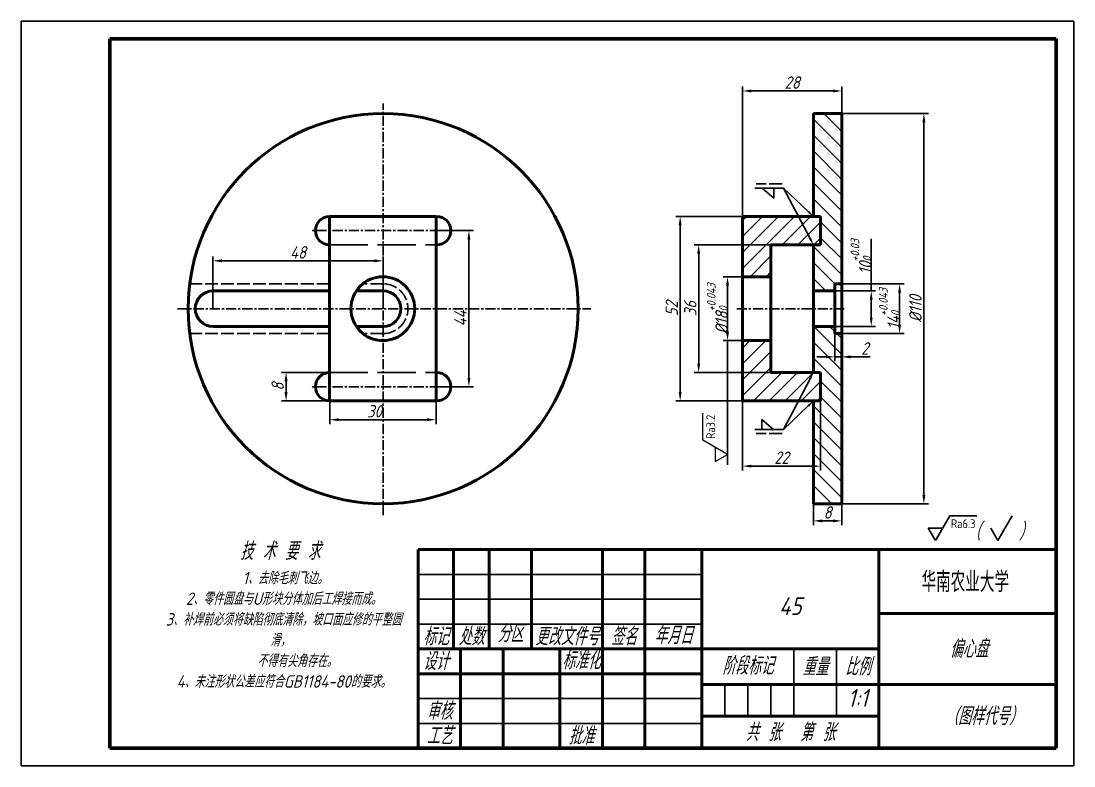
# Model space of a CAD drawing. Header units: millimetres. Extents: x 2231 to 3584, y 106 to 1044.
# Drawn here: x 2949.7 to 3246.7, y 594 to 804 of the extents above; entities that cross this region are included whole.
import ezdxf

# ---------------------------------------------------------------- set-up
doc = ezdxf.new("R2010")
doc.units = ezdxf.units.MM
doc.header["$LTSCALE"] = 0.3
doc.linetypes.add('ACAD_ISO02W100', pattern=[15, 12, -3])
doc.linetypes.add('CENTER', pattern=[50.8, 31.75, -6.35, 6.35, -6.35])
for name, color, linetype, lineweight in [('图形轮廓线', 7, 'Continuous', 40), ('图框线', 7, 'Continuous', 50), ('尺寸标注', 7, 'Continuous', 25), ('细实线', 7, 'Continuous', 25), ('细点画线', 7, 'CENTER', 25), ('虚线', 7, 'ACAD_ISO02W100', 25)]:
    doc.layers.add(name, color=color, linetype=linetype, lineweight=lineweight)
doc.styles.get("Standard").update_dxf_attribs({"font": 'gbeitc.shx', "bigfont": 'gbcbig.shx'})
doc.styles.add('数字样式', font='gbeitc.shx', dxfattribs={"height": 3.5, "bigfont": 'gbcbig.shx'})
doc.styles.add('文字样式', font='gbeitc.shx', dxfattribs={"bigfont": 'gbcbig.shx'})
doc.styles.add('样式 1', font='gbenor.shx', dxfattribs={"bigfont": 'gbcbig.shx'})
doc.dimstyles.new('ISO-25', dxfattribs={"dimtxt": 3.5, "dimasz": 2.5, "dimexe": 1.25, "dimexo": 0, "dimtad": 1, "dimtxsty": '数字样式', "dimcen": 2.5, "dimadec": 0, "dimazin": 0, "dimtfac": 1, "dimtmove": 0, "dimatfit": 3, "dimfxl": 1, "dimarcsym": 0})

# ---------------------------------------------------------------- blocks, each defined once
blk = doc.blocks.new('*D9')
at = {"layer": 'Defpoints', "color": 0, "lineweight": 15, "transparency": 16777216}
for p in [(3181.22, 777.94), (3204.39, 777.94), (3181.22, 667.94)]:
    blk.add_point(p, dxfattribs=at)
at = {"layer": '尺寸标注', "color": 0, "lineweight": -2, "transparency": 16777216}
for p, q in [((3181.22, 777.94), (3205.64, 777.94)), ((3204.39, 670.44), (3204.39, 775.44)), ((3181.22, 667.94), (3205.64, 667.94))]:
    blk.add_line(p, q, dxfattribs=at)
at = {"layer": '尺寸标注', "color": 0, "lineweight": 15, "transparency": 16777216}
for points in [[(3203.97, 775.44), (3204.81, 775.44), (3204.39, 777.94)], [(3203.97, 670.44), (3204.81, 670.44), (3204.39, 667.94)]]:
    blk.add_solid(points, dxfattribs=at)
at = {"layer": '尺寸标注', "color": 0, "transparency": 16777216, "insert": (3202.01, 722.94), "char_height": 3.5, "attachment_point": 5, "rotation": 90, "style": '数字样式'}
blk.add_mtext('%%C110', dxfattribs=at)
blk = doc.blocks.new('*D10')
at = {"layer": 'Defpoints', "color": 0, "lineweight": 15, "transparency": 16777216}
for p in [(3181.22, 784.32), (3181.22, 777.94), (3153.22, 748.94)]:
    blk.add_point(p, dxfattribs=at)
at = {"layer": '尺寸标注', "color": 0, "lineweight": -2, "transparency": 16777216}
for p, q in [((3153.22, 748.94), (3153.22, 785.57)), ((3155.72, 784.32), (3178.72, 784.32)), ((3181.22, 777.94), (3181.22, 785.57))]:
    blk.add_line(p, q, dxfattribs=at)
at = {"layer": '尺寸标注', "color": 0, "lineweight": 15, "transparency": 16777216}
for points in [[(3155.72, 784.73), (3155.72, 783.9), (3153.22, 784.32)], [(3178.72, 784.73), (3178.72, 783.9), (3181.22, 784.32)]]:
    blk.add_solid(points, dxfattribs=at)
at = {"layer": '尺寸标注', "color": 0, "transparency": 16777216, "insert": (3167.22, 786.69), "char_height": 3.5, "attachment_point": 5, "style": '数字样式'}
blk.add_mtext('28', dxfattribs=at)
blk = doc.blocks.new('*D11')
at = {"layer": 'Defpoints', "color": 0, "lineweight": 15, "transparency": 16777216}
for p in [(3024.46, 704.94), (3036.76, 704.94), (3036.76, 696.94)]:
    blk.add_point(p, dxfattribs=at)
at = {"layer": '尺寸标注', "color": 0, "lineweight": -2, "transparency": 16777216}
for p, q in [((3036.76, 704.94), (3023.21, 704.94)), ((3024.46, 699.44), (3024.46, 702.44)), ((3036.76, 696.94), (3023.21, 696.94))]:
    blk.add_line(p, q, dxfattribs=at)
at = {"layer": '尺寸标注', "color": 0, "lineweight": 15, "transparency": 16777216}
for points in [[(3024.04, 702.44), (3024.88, 702.44), (3024.46, 704.94)], [(3024.04, 699.44), (3024.88, 699.44), (3024.46, 696.94)]]:
    blk.add_solid(points, dxfattribs=at)
at = {"layer": '尺寸标注', "color": 0, "transparency": 16777216, "insert": (3022.09, 700.94), "char_height": 3.5, "attachment_point": 5, "rotation": 90, "style": '数字样式'}
blk.add_mtext('8', dxfattribs=at)
blk = doc.blocks.new('*D12')
at = {"layer": 'Defpoints', "color": 0, "lineweight": 15, "transparency": 16777216}
for p in [(3036.76, 700.94), (3066.76, 700.94), (3066.76, 691.63)]:
    blk.add_point(p, dxfattribs=at)
at = {"layer": '尺寸标注', "color": 0, "lineweight": -2, "transparency": 16777216}
for p, q in [((3036.76, 700.94), (3036.76, 690.38)), ((3066.76, 700.94), (3066.76, 690.38)), ((3039.26, 691.63), (3064.26, 691.63))]:
    blk.add_line(p, q, dxfattribs=at)
at = {"layer": '尺寸标注', "color": 0, "lineweight": 15, "transparency": 16777216}
for points in [[(3039.26, 692.05), (3039.26, 691.22), (3036.76, 691.63)], [(3064.26, 692.05), (3064.26, 691.22), (3066.76, 691.63)]]:
    blk.add_solid(points, dxfattribs=at)
at = {"layer": '尺寸标注', "color": 0, "transparency": 16777216, "insert": (3049.38, 694.01), "char_height": 3.5, "attachment_point": 5, "style": '数字样式'}
blk.add_mtext('30', dxfattribs=at)
blk = doc.blocks.new('*D13')
at = {"layer": 'Defpoints', "color": 0, "lineweight": 15, "transparency": 16777216}
for p in [(3066.95, 744.94), (3076.05, 744.94), (3066.95, 700.94)]:
    blk.add_point(p, dxfattribs=at)
at = {"layer": '尺寸标注', "color": 0, "lineweight": -2, "transparency": 16777216}
for p, q in [((3066.95, 744.94), (3077.3, 744.94)), ((3076.05, 703.44), (3076.05, 742.44)), ((3066.95, 700.94), (3077.3, 700.94))]:
    blk.add_line(p, q, dxfattribs=at)
at = {"layer": '尺寸标注', "color": 0, "lineweight": 15, "transparency": 16777216}
for points in [[(3075.63, 742.44), (3076.46, 742.44), (3076.05, 744.94)], [(3075.63, 703.44), (3076.46, 703.44), (3076.05, 700.94)]]:
    blk.add_solid(points, dxfattribs=at)
at = {"layer": '尺寸标注', "color": 0, "transparency": 16777216, "insert": (3073.67, 720.2), "char_height": 3.5, "attachment_point": 5, "rotation": 90, "style": '数字样式'}
blk.add_mtext('44', dxfattribs=at)
blk = doc.blocks.new('*D6')
at = {"layer": 'Defpoints', "color": 0, "lineweight": 15, "transparency": 16777216}
for p in [(3179.22, 729.94), (3197.53, 729.94), (3179.22, 715.94)]:
    blk.add_point(p, dxfattribs=at)
at = {"layer": '尺寸标注', "color": 0, "lineweight": -2, "transparency": 16777216}
for p, q in [((3179.22, 729.94), (3198.78, 729.94)), ((3197.53, 718.44), (3197.53, 727.44)), ((3179.22, 715.94), (3198.78, 715.94))]:
    blk.add_line(p, q, dxfattribs=at)
at = {"layer": '尺寸标注', "color": 0, "lineweight": 15, "transparency": 16777216}
for points in [[(3197.11, 727.44), (3197.94, 727.44), (3197.53, 729.94)], [(3197.11, 718.44), (3197.94, 718.44), (3197.53, 715.94)]]:
    blk.add_solid(points, dxfattribs=at)
at = {"layer": '尺寸标注', "color": 0, "transparency": 16777216, "insert": (3194.65, 722.94), "char_height": 3.5, "attachment_point": 5, "rotation": 90, "style": '数字样式'}
blk.add_mtext('14{\\H0.7x;\\S+0.043^ 0;}', dxfattribs=at)
blk = doc.blocks.new('*D7')
at = {"layer": 'Defpoints', "color": 0, "lineweight": 15, "transparency": 16777216}
for p in [(3173.22, 727.94), (3189.52, 727.94), (3173.22, 717.94)]:
    blk.add_point(p, dxfattribs=at)
at = {"layer": '尺寸标注', "color": 0, "lineweight": -2, "transparency": 16777216}
for p, q in [((3189.52, 727.94), (3189.52, 742.64)), ((3173.22, 727.94), (3190.77, 727.94)), ((3189.52, 720.44), (3189.52, 725.44)), ((3173.22, 717.94), (3190.77, 717.94))]:
    blk.add_line(p, q, dxfattribs=at)
at = {"layer": '尺寸标注', "color": 0, "lineweight": 15, "transparency": 16777216}
for points in [[(3189.11, 725.44), (3189.94, 725.44), (3189.52, 727.94)], [(3189.11, 720.44), (3189.94, 720.44), (3189.52, 717.94)]]:
    blk.add_solid(points, dxfattribs=at)
at = {"layer": '尺寸标注', "color": 0, "transparency": 16777216, "insert": (3186.65, 737.6), "char_height": 3.5, "attachment_point": 5, "rotation": 90, "style": '数字样式'}
blk.add_mtext('10{\\H0.7x;\\S+0.03^ 0;}', dxfattribs=at)
blk = doc.blocks.new('*D14')
at = {"layer": 'Defpoints', "color": 0, "lineweight": 15, "transparency": 16777216}
for p in [(3173.22, 667.94), (3181.22, 667.94), (3173.22, 663.11)]:
    blk.add_point(p, dxfattribs=at)
at = {"layer": '尺寸标注', "color": 0, "lineweight": -2, "transparency": 16777216}
for p, q in [((3173.22, 667.94), (3173.22, 661.86)), ((3181.22, 667.94), (3181.22, 661.86)), ((3178.72, 663.11), (3175.72, 663.11))]:
    blk.add_line(p, q, dxfattribs=at)
at = {"layer": '尺寸标注', "color": 0, "lineweight": 15, "transparency": 16777216}
for points in [[(3175.72, 663.52), (3175.72, 662.69), (3173.22, 663.11)], [(3178.72, 663.52), (3178.72, 662.69), (3181.22, 663.11)]]:
    blk.add_solid(points, dxfattribs=at)
at = {"layer": '尺寸标注', "color": 0, "transparency": 16777216, "insert": (3177.22, 665.48), "char_height": 3.5, "attachment_point": 5, "style": '数字样式'}
blk.add_mtext('8', dxfattribs=at)
blk = doc.blocks.new('*D8')
at = {"layer": 'Defpoints', "color": 0, "lineweight": 15, "transparency": 16777216}
for p in [(3148.99, 731.94), (3153.22, 731.94), (3153.22, 713.94)]:
    blk.add_point(p, dxfattribs=at)
at = {"layer": '尺寸标注', "color": 0, "lineweight": -2, "transparency": 16777216}
for p, q in [((3153.22, 731.94), (3147.74, 731.94)), ((3148.99, 716.44), (3148.99, 729.44)), ((3153.22, 713.94), (3147.74, 713.94))]:
    blk.add_line(p, q, dxfattribs=at)
at = {"layer": '尺寸标注', "color": 0, "lineweight": 15, "transparency": 16777216}
for points in [[(3148.57, 729.44), (3149.4, 729.44), (3148.99, 731.94)], [(3148.57, 716.44), (3149.4, 716.44), (3148.99, 713.94)]]:
    blk.add_solid(points, dxfattribs=at)
at = {"layer": '尺寸标注', "color": 0, "transparency": 16777216, "insert": (3146.12, 722.94), "char_height": 3.5, "attachment_point": 5, "rotation": 90, "style": '数字样式'}
blk.add_mtext('%%C18{\\H0.7x;\\S+0.043^ 0;}', dxfattribs=at)
blk = doc.blocks.new('*D15')
at = {"layer": 'Defpoints', "color": 0, "linetype": 'ByBlock', "lineweight": 15, "ltscale": 0.4, "transparency": 16777216}
for p in [(3135.63, 748.94), (3153.22, 748.94), (3153.22, 696.94)]:
    blk.add_point(p, dxfattribs=at)
at = {"layer": '尺寸标注', "color": 0, "linetype": 'ByBlock', "lineweight": -2, "ltscale": 0.4, "transparency": 16777216}
for p, q in [((3153.22, 748.94), (3134.38, 748.94)), ((3135.63, 699.44), (3135.63, 746.44)), ((3153.22, 696.94), (3134.38, 696.94))]:
    blk.add_line(p, q, dxfattribs=at)
at = {"layer": '尺寸标注', "color": 0, "linetype": 'ByBlock', "lineweight": 15, "ltscale": 0.4, "transparency": 16777216}
for points in [[(3135.21, 746.44), (3136.04, 746.44), (3135.63, 748.94)], [(3135.21, 699.44), (3136.04, 699.44), (3135.63, 696.94)]]:
    blk.add_solid(points, dxfattribs=at)
at = {"layer": '尺寸标注', "color": 0, "linetype": 'ByBlock', "ltscale": 0.4, "transparency": 16777216, "insert": (3133.25, 722.94), "char_height": 3.5, "attachment_point": 5, "rotation": 90, "style": '数字样式'}
blk.add_mtext('52', dxfattribs=at)
blk = doc.blocks.new('*D16')
at = {"layer": 'Defpoints', "color": 0, "linetype": 'ByBlock', "lineweight": 15, "ltscale": 0.4, "transparency": 16777216}
for p in [(3140.86, 740.94), (3161.22, 740.94), (3161.22, 704.94)]:
    blk.add_point(p, dxfattribs=at)
at = {"layer": '尺寸标注', "color": 0, "linetype": 'ByBlock', "lineweight": -2, "ltscale": 0.4, "transparency": 16777216}
for p, q in [((3161.22, 740.94), (3139.61, 740.94)), ((3140.86, 707.44), (3140.86, 738.44)), ((3161.22, 704.94), (3139.61, 704.94))]:
    blk.add_line(p, q, dxfattribs=at)
at = {"layer": '尺寸标注', "color": 0, "linetype": 'ByBlock', "lineweight": 15, "ltscale": 0.4, "transparency": 16777216}
for points in [[(3140.44, 738.44), (3141.27, 738.44), (3140.86, 740.94)], [(3140.44, 707.44), (3141.27, 707.44), (3140.86, 704.94)]]:
    blk.add_solid(points, dxfattribs=at)
at = {"layer": '尺寸标注', "color": 0, "linetype": 'ByBlock', "ltscale": 0.4, "transparency": 16777216, "insert": (3138.48, 722.94), "char_height": 3.5, "attachment_point": 5, "rotation": 90, "style": '数字样式'}
blk.add_mtext('36', dxfattribs=at)
blk = doc.blocks.new('*D17')
at = {"layer": 'Defpoints', "color": 0, "linetype": 'ByBlock', "lineweight": 15, "ltscale": 0.4, "transparency": 16777216}
for p in [(3003.85, 736.43), (3003.85, 722.94), (3051.85, 722.94)]:
    blk.add_point(p, dxfattribs=at)
at = {"layer": '尺寸标注', "color": 0, "linetype": 'ByBlock', "lineweight": -2, "ltscale": 0.4, "transparency": 16777216}
for p, q in [((3003.85, 722.94), (3003.85, 737.68)), ((3051.85, 722.94), (3051.85, 737.68)), ((3049.35, 736.43), (3006.35, 736.43))]:
    blk.add_line(p, q, dxfattribs=at)
at = {"layer": '尺寸标注', "color": 0, "linetype": 'ByBlock', "lineweight": 15, "ltscale": 0.4, "transparency": 16777216}
for points in [[(3006.35, 736.85), (3006.35, 736.01), (3003.85, 736.43)], [(3049.35, 736.85), (3049.35, 736.01), (3051.85, 736.43)]]:
    blk.add_solid(points, dxfattribs=at)
at = {"layer": '尺寸标注', "color": 0, "linetype": 'ByBlock', "ltscale": 0.4, "transparency": 16777216, "insert": (3027.85, 738.81), "char_height": 3.5, "attachment_point": 5, "style": '数字样式'}
blk.add_mtext('48', dxfattribs=at)
blk = doc.blocks.new('*D18')
at = {"layer": 'Defpoints', "color": 0, "linetype": 'ByBlock', "lineweight": 15, "ltscale": 0.4, "transparency": 16777216}
for p in [(3153.22, 696.94), (3175.22, 696.94), (3175.22, 678.55)]:
    blk.add_point(p, dxfattribs=at)
at = {"layer": '尺寸标注', "color": 0, "linetype": 'ByBlock', "lineweight": -2, "ltscale": 0.4, "transparency": 16777216}
for p, q in [((3153.22, 696.94), (3153.22, 677.3)), ((3175.22, 696.94), (3175.22, 677.3)), ((3155.72, 678.55), (3172.72, 678.55))]:
    blk.add_line(p, q, dxfattribs=at)
at = {"layer": '尺寸标注', "color": 0, "linetype": 'ByBlock', "lineweight": 15, "ltscale": 0.4, "transparency": 16777216}
for points in [[(3155.72, 678.97), (3155.72, 678.14), (3153.22, 678.55)], [(3172.72, 678.97), (3172.72, 678.14), (3175.22, 678.55)]]:
    blk.add_solid(points, dxfattribs=at)
at = {"layer": '尺寸标注', "color": 0, "linetype": 'ByBlock', "ltscale": 0.4, "transparency": 16777216, "insert": (3164.22, 680.93), "char_height": 3.5, "attachment_point": 5, "style": '数字样式'}
blk.add_mtext('22', dxfattribs=at)
blk = doc.blocks.new('*D19')
at = {"layer": 'Defpoints', "color": 0, "linetype": 'ByBlock', "lineweight": 15, "ltscale": 0.4, "transparency": 16777216}
for p in [(3179.22, 715.94), (3181.22, 715.94), (3181.22, 709.35)]:
    blk.add_point(p, dxfattribs=at)
at = {"layer": '尺寸标注', "color": 0, "linetype": 'ByBlock', "lineweight": -2, "ltscale": 0.4, "transparency": 16777216}
for p, q in [((3179.22, 715.94), (3179.22, 708.1)), ((3181.22, 715.94), (3181.22, 708.1)), ((3176.72, 709.35), (3174.22, 709.35)), ((3179.22, 709.35), (3181.22, 709.35)), ((3183.72, 709.35), (3189.22, 709.35))]:
    blk.add_line(p, q, dxfattribs=at)
at = {"layer": '尺寸标注', "color": 0, "linetype": 'ByBlock', "lineweight": 15, "ltscale": 0.4, "transparency": 16777216}
for points in [[(3176.72, 709.76), (3176.72, 708.93), (3179.22, 709.35)], [(3183.72, 709.76), (3183.72, 708.93), (3181.22, 709.35)]]:
    blk.add_solid(points, dxfattribs=at)
at = {"layer": '尺寸标注', "color": 0, "linetype": 'ByBlock', "ltscale": 0.4, "transparency": 16777216, "insert": (3187.72, 711.72), "char_height": 3.5, "attachment_point": 5, "style": '数字样式'}
blk.add_mtext('2', dxfattribs=at)
blk = doc.blocks.new('Ra3.2')
at = {"layer": '细实线', "lineweight": 15, "ltscale": 0.3}
for p, q in [((0, 0), (4.04, 7)), ((4.04, 7), (11.62, 7)), ((2.02, 3.5), (-2.02, 3.5)), ((-2.02, 3.5), (0, 0))]:
    blk.add_line(p, q, dxfattribs=at)
at = {"layer": '细实线', "lineweight": 15, "ltscale": 0.3, "style": '样式 1'}
blk.add_text('Ra3.2', height=2.5, dxfattribs=at).set_placement((4.35, 3.5))

msp = doc.modelspace()

# ---------------------------------------------------------------- hatches: boundary and pattern name
at = {"layer": '细实线'}
h = msp.add_hatch(dxfattribs=at)
h.set_pattern_fill('ANSI31', color=256, angle=90)
h.set_pattern_definition([(135, (4143.9457, 66.0767), (-2.245064, -2.245064), [])])
h.paths.add_polyline_path([(3173.21857, 667.9367), (3181.21857, 667.9367), (3181.21857, 715.9367), (3179.21857, 715.9367), (3179.21857, 717.9367), (3173.21857, 717.9367), (3173.21857, 704.9367), (3175.21566, 704.9367), (3175.21566, 696.9367), (3173.21857, 696.9367)])
h.paths.add_polyline_path([(3173.21857, 748.9367), (3175.21566, 748.9367), (3175.21566, 740.9367), (3173.21857, 740.9367), (3173.21857, 727.9367), (3179.21857, 727.9367), (3179.21857, 729.9367), (3181.21857, 729.9367), (3181.21857, 777.9367), (3173.21857, 777.9367)])
h = msp.add_hatch(dxfattribs=at)
h.set_pattern_fill('ANSI31', color=256, angle=180)
h.set_pattern_definition([(225, (4300.8397, -470.9198), (2.245064, -2.245064), [])])
h.paths.add_polyline_path([(3153.21566, 696.9367), (3175.21566, 696.9367), (3175.21566, 704.9367), (3161.21566, 704.9367), (3161.21566, 713.9367), (3153.21566, 713.9367)])
h.paths.add_polyline_path([(3161.21566, 740.9367), (3175.21566, 740.9367), (3175.21566, 748.9367), (3153.21566, 748.9367), (3153.21566, 731.9367), (3161.21566, 731.9367)])

# ---------------------------------------------------------------- linework, layer by layer
at = {"layer": '图形轮廓线', "ltscale": 0.3}
for p, q in [((3181.21857, 777.9367), (3173.21857, 777.9367)), ((3173.21857, 777.9367), (3173.21857, 748.9367)), ((3181.21857, 667.9367), (3181.21857, 777.9367)), ((3036.75774, 696.9367), (3036.75774, 748.9367)), ((3036.75774, 748.9367), (3066.75774, 748.9367)), ((3066.75774, 748.9367), (3066.75774, 696.9367)), ((3153.21566, 722.9367), (3153.21566, 748.9367)), ((3153.21566, 748.9367), (3175.21566, 748.9367)), ((3175.21566, 740.9367), (3175.21566, 748.9367)), ((3161.21566, 740.9367), (3161.21566, 722.9367)), ((3175.21566, 740.9367), (3161.21566, 740.9367)), ((3173.21857, 740.9367), (3173.21857, 704.9367)), ((3153.21566, 731.9367), (3161.21566, 731.9367)), ((3003.85205, 727.9367), (3036.75774, 727.9367)), ((3044.27443, 727.9367), (3051.85205, 727.9367)), ((3179.21857, 727.9367), (3173.21857, 727.9367)), ((3181.21857, 729.9367), (3179.21857, 729.9367)), ((3179.21857, 715.9367), (3179.21857, 729.9367)), ((3153.21566, 722.9367), (3153.21566, 696.9367)), ((3161.21566, 704.9367), (3161.21566, 722.9367)), ((3036.75774, 717.9367), (3003.85205, 717.9367)), ((3051.85205, 717.9367), (3044.27443, 717.9367)), ((3179.21857, 717.9367), (3173.21857, 717.9367)), ((3179.21857, 715.9367), (3181.21857, 715.9367)), ((3153.21566, 713.9367), (3161.21566, 713.9367)), ((3175.21566, 704.9367), (3161.21566, 704.9367)), ((3175.21566, 696.9367), (3175.21566, 704.9367)), ((3066.75774, 696.9367), (3036.75774, 696.9367)), ((3153.21566, 696.9367), (3175.21566, 696.9367)), ((3173.21857, 696.9367), (3173.21857, 667.9367)), ((3173.21857, 667.9367), (3181.21857, 667.9367)), ((3061.70682, 599.02501), (3061.70682, 655.02501)), ((3061.70682, 655.02501), (3241.70682, 655.02501)), ((3071.70682, 627.02501), (3071.70682, 655.02501)), ((3081.70682, 627.02501), (3081.70682, 655.02501)), ((3093.70682, 627.02501), (3093.70682, 655.02501)), ((3113.70682, 599.02501), (3113.70682, 655.02501)), ((3125.70682, 599.02501), (3125.70682, 655.02501)), ((3141.70682, 599.02501), (3141.70682, 655.02501)), ((3191.70682, 599.02501), (3191.70682, 655.02501)), ((3241.70682, 637.02501), (3191.70682, 637.02501)), ((3061.70682, 627.02501), (3191.70682, 627.02501)), ((3073.70682, 599.02501), (3073.70682, 627.02501)), ((3085.70682, 599.02501), (3085.70682, 627.02501)), ((3101.70682, 599.02501), (3101.70682, 627.02501)), ((3061.70682, 620.02501), (3141.70682, 620.02501)), ((3241.70682, 617.02501), (3141.70682, 617.02501)), ((3191.70682, 608.02501), (3141.70682, 608.02501))]:
    msp.add_line(p, q, dxfattribs=at)
for centre, radius in [((3051.85205, 722.9367), 55), ((3051.75774, 722.9367), 9)]:
    msp.add_circle(centre, radius, dxfattribs=at)
for centre, radius, start, end in [((3036.75774, 744.9367), 4, 90, 270), ((3066.94637, 744.9367), 4, 270, 90), ((3003.85205, 722.9367), 5, 90, 270), ((3051.85205, 722.9367), 5, 270, 90), ((3036.75774, 700.9367), 4, 90, 270), ((3066.94637, 700.9367), 4, 270, 90)]:
    msp.add_arc(centre, radius, start, end, dxfattribs=at)
at = {"layer": '图框线', "ltscale": 0.3}
for p, q in [((2974.70682, 799.02501), (3241.70682, 799.02501)), ((2974.70682, 799.02501), (2974.70682, 599.02501)), ((3241.70682, 799.02501), (3241.70682, 599.02501)), ((2974.70682, 599.02501), (3241.70682, 599.02501))]:
    msp.add_line(p, q, dxfattribs=at)
at = {"layer": '尺寸标注', "ltscale": 0.3}
for p, q in [((2949.70682, 804.02501), (3246.70682, 804.02501)), ((2949.70682, 804.02501), (2949.70682, 594.02501)), ((3246.70682, 804.02501), (3246.70682, 594.02501)), ((2949.70682, 594.02501), (3246.70682, 594.02501))]:
    msp.add_line(p, q, dxfattribs=at)
at = {"layer": '尺寸标注'}
for p, q in [((3164.73884, 756.96148), (3156.73884, 756.96148)), ((3162.05083, 754.07069), (3158.78783, 756.96148)), ((3158.78783, 756.96148), (3162.05083, 756.96148)), ((3162.05083, 756.96148), (3162.05083, 754.07069)), ((3158.65711, 688.91192), (3158.65711, 691.70787)), ((3158.65711, 691.70787), (3161.99439, 688.91192)), ((3164.73884, 688.91192), (3156.73884, 688.91192))]:
    msp.add_line(p, q, dxfattribs=at)
for points in [[(3172.28314, 742.70446), (3164.73884, 756.96148)], [(3171.76593, 750.31141), (3164.73884, 756.96148)], [(3172.28314, 703.16894), (3164.73884, 688.91192)], [(3171.76593, 695.56199), (3164.73884, 688.91192)]]:
    msp.add_lwpolyline(points, dxfattribs=at)
for points in [[(3171.99504, 750.55352), (3173.21857, 748.9367), (3171.53681, 750.0693)], [(3172.57776, 742.86036), (3173.21857, 740.9367), (3171.98851, 742.54855)], [(3171.98851, 703.32485), (3173.21857, 704.9367), (3172.57776, 703.01304)], [(3171.53681, 695.8041), (3173.21857, 696.9367), (3171.99504, 695.31989)]]:
    msp.add_solid(points, dxfattribs=at)
at = {"layer": '细实线', "ltscale": 0.3}
msp.add_line((3148.98819, 713.9367), (3148.98819, 678.89537), dxfattribs=at)
at = {"layer": '细实线'}
for p, q in [((3207.64356, 657.57051), (3211.68501, 664.57051)), ((3211.68501, 664.57051), (3219.27364, 664.57051)), ((3225.24654, 657.57051), (3229.28799, 664.57051)), ((3205.62283, 661.07051), (3209.66428, 661.07051)), ((3207.64356, 657.57051), (3205.62283, 661.07051)), ((3225.24654, 657.57051), (3223.22581, 661.07051)), ((3061.70682, 648.02501), (3141.70682, 648.02501)), ((3061.70682, 641.02501), (3141.70682, 641.02501)), ((3061.70682, 634.02501), (3141.70682, 634.02501)), ((3167.70682, 608.02501), (3167.70682, 627.02501)), ((3179.70682, 608.02501), (3179.70682, 627.02501)), ((3148.20682, 608.02501), (3148.20682, 617.02501)), ((3154.70682, 608.02501), (3154.70682, 617.02501)), ((3161.20682, 608.02501), (3161.20682, 617.02501)), ((3061.70682, 613.02501), (3141.70682, 613.02501)), ((3061.70682, 606.02501), (3141.70682, 606.02501))]:
    msp.add_line(p, q, dxfattribs=at)
at = {"layer": '细点画线', "ltscale": 0.3}
for p, q in [((3051.85205, 664.7416), (3051.85205, 780.79996)), ((3072.43473, 744.9367), (3031.27569, 744.9367)), ((2993.81466, 722.9367), (3110.44263, 722.9367)), ((3151.60361, 722.9367), (3182.47856, 722.9367)), ((3072.43473, 700.9367), (3031.27569, 700.9367))]:
    msp.add_line(p, q, dxfattribs=at)
at = {"layer": '虚线'}
for p, q in [((3164.35743, 758.16189), (3157.10007, 758.16189)), ((3036.75774, 729.9367), (2997.29933, 729.9367)), ((3051.85205, 729.9367), (3046.10089, 729.9367)), ((3036.75774, 715.9367), (2997.29933, 715.9367)), ((3051.85205, 715.9367), (3046.10089, 715.9367)), ((3164.35743, 687.71151), (3157.10007, 687.71151))]:
    msp.add_line(p, q, dxfattribs=at)
at = {"layer": '虚线', "ltscale": 3}
for p, q in [((3036.75774, 740.9367), (3066.75774, 740.9367)), ((3036.75774, 704.9367), (3066.75774, 704.9367))]:
    msp.add_line(p, q, dxfattribs=at)
at = {"layer": '虚线'}
msp.add_arc((3051.85205, 722.9367), 7, 270, 90, dxfattribs=at)

# ---------------------------------------------------------------- block references
at = {"layer": '细实线', "lineweight": 15, "ltscale": 0.3, "rotation": 90}
msp.add_blockref('Ra3.2', (3148.98819, 681.85677), dxfattribs=at)

# ---------------------------------------------------------------- texts
at = {"char_height": 5, "attachment_point": 5}
for s, insert, width in [('（    ）', (3225.69103, 660.06566), 50.625), ('45', (3166.70682, 639.07971), 50), ('标记', (3066.70682, 630.52501), 10), ('处数', (3076.70682, 630.52501), 10), ('分区', (3087.70682, 631.38714), 16), ('更改文件号', (3103.70682, 630.52501), 20), ('签名', (3119.70682, 630.52501), 12), ('年月日', (3133.70682, 630.83751), 16), ('偏心盘', (3217.01932, 627.02501), 50.625), ('标准化', (3107.70682, 623.76627), 12), ('设计', (3066.70682, 623.52501), 10), ('阶段标记', (3154.70682, 622.27501), 26), ('重量', (3173.70682, 622.02501), 12), ('比例', (3185.70682, 622.02501), 12), ('1:1', (3185.70682, 613.19289), 12), ('审核', (3067.70682, 609.52501), 12), ('（图样代号）', (3221.19886, 608.02501), 42.2659332), ('共 张  第 张', (3166.70682, 603.52501), 50), ('工艺', (3067.70682, 602.52501), 12), ('批准', (3107.70682, 602.52501), 12)]:
    msp.add_mtext(s, dxfattribs=dict(at, insert=insert, width=width))
at = {"insert": (3022.78584, 636.57519), "char_height": 5, "width": 69.797735, "attachment_point": 5, "style": '文字样式'}
msp.add_mtext('技 术 要 求\\P {\\H0.7x;1、去除毛刺飞边。\\P 2、零件圆盘与U形块分体加后工焊接而成。 \\P 3、补焊前必须将缺陷彻底清除，坡口面应修的平整圆滑，\\P     不得有尖角存在。   \\P 4、未注形状公差应符合GB1184-80的要求。}', dxfattribs=at)
at = {"insert": (3203.70933, 648.75923), "char_height": 5.712, "attachment_point": 1, "style": '样式 1'}
msp.add_mtext('华南农业大学', dxfattribs=at)
at = {"layer": '细实线', "style": '样式 1'}
msp.add_text('Ra6.3', height=2.5, dxfattribs=at).set_placement((3212.00068, 661.07051))

# ---------------------------------------------------------------- dimensions: what is measured, and where the dimension line sits
at = {"layer": '尺寸标注'}
for base, p1, p2, angle, picture, middle in [((3181.21857, 784.31825), (3153.21566, 748.9367), (3181.21857, 777.9367), 180, '*D10', (3167.21711, 786.69325)), ((3024.46019, 704.9367), (3036.75774, 696.9367), (3036.75774, 704.9367), 90, '*D11', (3022.08519, 700.9367)), ((3173.21857, 663.10735), (3181.21857, 667.9367), (3173.21857, 667.9367), 180, '*D14', (3177.21857, 665.48235))]:
    dim = msp.add_linear_dim(base=base, p1=p1, p2=p2, angle=angle, dimstyle='ISO-25', dxfattribs=at)
    dim.commit()
    dim.dimension.update_dxf_attribs({"geometry": picture, "text_midpoint": middle})
for base, p1, p2, text, picture, middle in [((3204.38967, 777.9367), (3181.21857, 667.9367), (3181.21857, 777.9367), '%%C<>', '*D9', (3202.01467, 722.9367)), ((3148.98819, 731.9367), (3153.21566, 713.9367), (3153.21566, 731.9367), '%%C<>{\\H0.7x;\\S+0.043^ 0;}', '*D8', (3146.11736, 722.9367))]:
    dim = msp.add_linear_dim(base=base, p1=p1, p2=p2, angle=90, text=text, dimstyle='ISO-25', dxfattribs=at)
    dim.commit()
    dim.dimension.update_dxf_attribs({"geometry": picture, "text_midpoint": middle})
at = {"layer": '尺寸标注', "linetype": 'ByBlock', "ltscale": 0.4}
dim = msp.add_linear_dim(base=(3135.62672, 748.9367), p1=(3153.21566, 696.9367), p2=(3153.21566, 748.9367), angle=90, dimstyle='ISO-25', dxfattribs=at)
dim.commit()
dim.dimension.update_dxf_attribs({"geometry": '*D15', "text_midpoint": (3135.62672, 722.9367), "dimtype": 160})
at = {"layer": '尺寸标注'}
dim = msp.add_linear_dim(base=(3189.52232, 727.9367), p1=(3173.21857, 717.9367), p2=(3173.21857, 727.9367), angle=90, text='10{\\H0.7x;\\S+0.03^ 0;}', dimstyle='ISO-25', override={"dimtol": 1, "dimtp": 0.03}, dxfattribs=at)
dim.commit()
dim.dimension.update_dxf_attribs({"geometry": '*D7', "text_midpoint": (3189.52232, 737.59587), "dimtype": 160})
for base, p1, p2, angle, picture, middle in [((3076.04808, 744.9367), (3066.94637, 700.9367), (3066.94637, 744.9367), 90, '*D13', (3076.04808, 720.19604)), ((3066.75774, 691.63265), (3036.75774, 700.9367), (3066.75774, 700.9367), 180, '*D12', (3049.38274, 691.63265))]:
    dim = msp.add_linear_dim(base=base, p1=p1, p2=p2, angle=angle, dimstyle='ISO-25', dxfattribs=at)
    dim.commit()
    dim.dimension.update_dxf_attribs({"geometry": picture, "text_midpoint": middle, "dimtype": 160})
at = {"layer": '尺寸标注', "linetype": 'ByBlock', "ltscale": 0.4}
for base, p1, p2, angle, picture, middle in [((3003.85205, 736.43037), (3051.85205, 722.9367), (3003.85205, 722.9367), 180, '*D17', (3027.85205, 738.80537)), ((3140.85627, 740.9367), (3161.21566, 704.9367), (3161.21566, 740.9367), 90, '*D16', (3138.48127, 722.9367)), ((3175.21566, 678.55485), (3153.21566, 696.9367), (3175.21566, 696.9367), 180, '*D18', (3164.21566, 680.92985))]:
    dim = msp.add_linear_dim(base=base, p1=p1, p2=p2, angle=angle, dimstyle='ISO-25', dxfattribs=at)
    dim.commit()
    dim.dimension.update_dxf_attribs({"geometry": picture, "text_midpoint": middle})
at = {"layer": '尺寸标注'}
dim = msp.add_linear_dim(base=(3197.52542, 729.9367), p1=(3179.21857, 715.9367), p2=(3179.21857, 729.9367), angle=90, text='14{\\H0.7x;\\S+0.043^ 0;}', dimstyle='ISO-25', override={"dimtol": 1, "dimtp": 0.043, "dimtdec": 3}, dxfattribs=at)
dim.commit()
dim.dimension.update_dxf_attribs({"geometry": '*D6', "text_midpoint": (3194.65459, 722.9367)})
at = {"layer": '尺寸标注', "linetype": 'ByBlock', "ltscale": 0.4}
dim = msp.add_linear_dim(base=(3181.21857, 709.34718), p1=(3179.21857, 715.9367), p2=(3181.21857, 715.9367), dimstyle='ISO-25', dxfattribs=at)
dim.commit()
dim.dimension.update_dxf_attribs({"geometry": '*D19', "text_midpoint": (3187.71857, 711.72218)})

doc.saveas('drawing.dxf')
